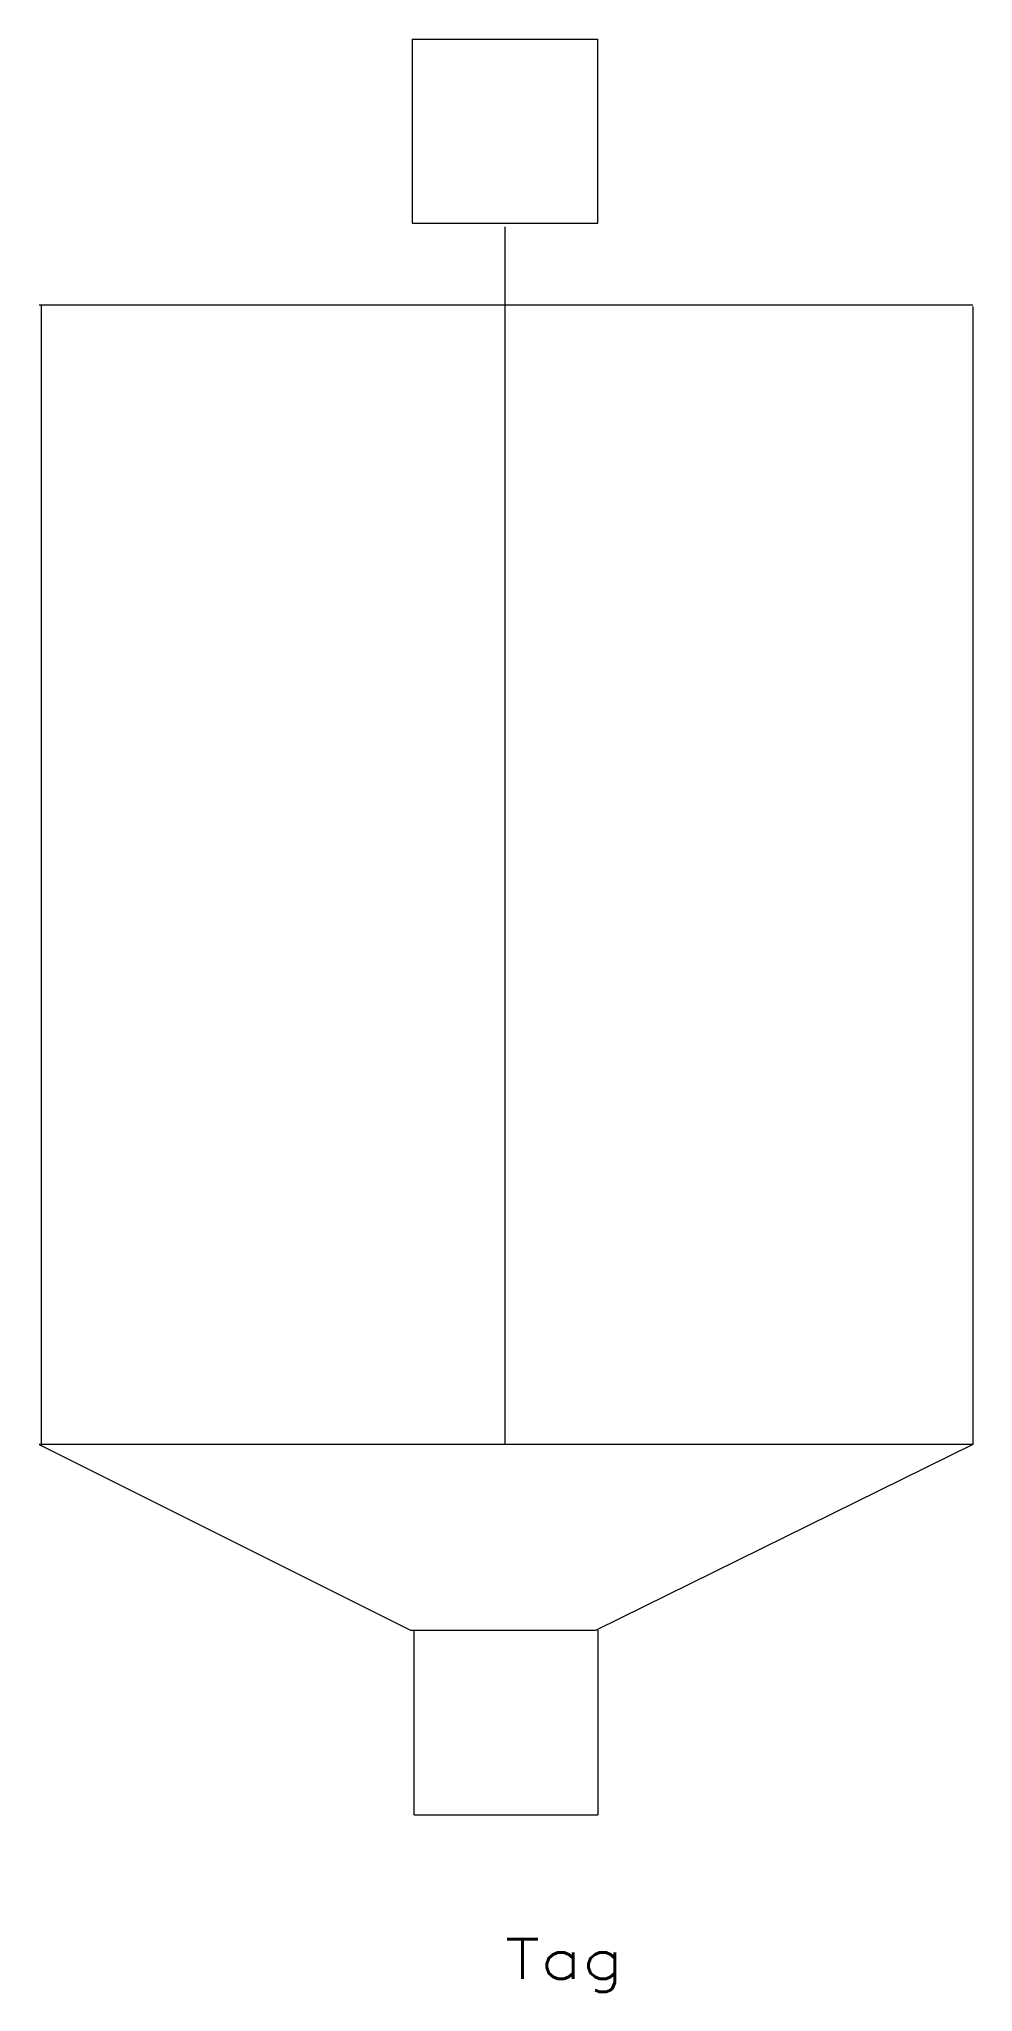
# Model space of a CAD drawing. Header units: inches. Extents: x -5.4 to 5.2, y -10.9 to 11.3.
import ezdxf
from ezdxf.enums import TextEntityAlignment as Align

# ---------------------------------------------------------------- set-up
doc = ezdxf.new("R2010")
doc.units = ezdxf.units.IN
doc.header["$MEASUREMENT"] = 0
doc.layers.get('0').update_dxf_attribs({"color": 17, "lineweight": 0, "true_color": 0x7f3f3f})
doc.styles.get("Standard").update_dxf_attribs({"font": 'TXT.SHX'})

msp = doc.modelspace()

# ---------------------------------------------------------------- linework, layer by layer
at = {"color": 7, "linetype": 'Continuous', "lineweight": 0}
for p, q in [((-1.192, 11.321), (-1.192, 9.224)), ((-1.192, 11.321), (0.92, 11.321)), ((0.92, 9.224), (0.92, 11.321)), ((-1.192, 9.224), (0.92, 9.224)), ((-0.136, 8.314), (-0.136, 9.183)), ((-5.436, 8.297), (5.185, 8.297)), ((-5.414, 8.288), (-5.414, -4.685)), ((-0.135, -4.679), (-0.135, 8.323)), ((5.185, 8.276), (5.185, -4.674)), ((5.185, -4.674), (-5.436, -4.674)), ((-5.436, -4.674), (-1.212, -6.786)), ((5.185, -4.674), (0.9, -6.786)), ((-1.212, -6.786), (0.9, -6.786)), ((-1.171, -8.889), (-1.171, -6.786)), ((0.92, -6.786), (0.92, -8.889)), ((-1.171, -8.889), (0.92, -8.889))]:
    msp.add_line(p, q, dxfattribs=at)

# ---------------------------------------------------------------- texts
at = {"color": 7, "linetype": 'Continuous', "width": 1.166667}
msp.add_text('Tag', height=0.4496, dxfattribs=at).set_placement((-0.137, -10.755), (1.212, -10.755), align=Align.FIT)

doc.saveas('drawing.dxf')
